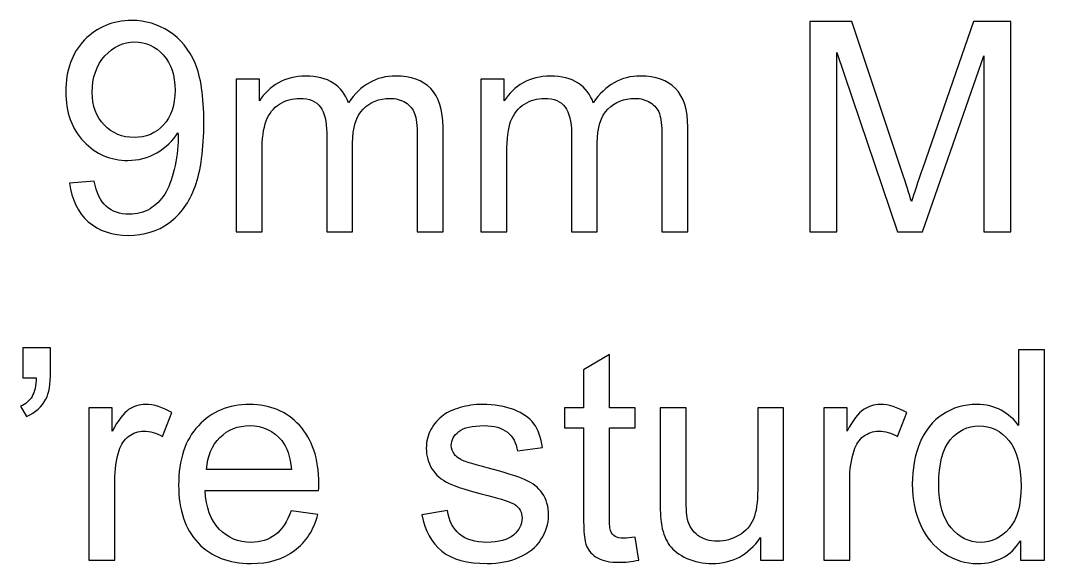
# Model space of a CAD drawing. Header units: centimetres. Extents: x 32 to 238, y -190 to 31.
# Drawn here: x 67.35 to 76.2, y -88.99 to -84.3 of the extents above; entities that cross this region are included whole.
import ezdxf

# ---------------------------------------------------------------- set-up
doc = ezdxf.new("R2010")
doc.units = ezdxf.units.CM
doc.header["$MEASUREMENT"] = 0
doc.layers.add('Layer 1', color=7, linetype='Continuous')

msp = doc.modelspace()

# ---------------------------------------------------------------- linework, layer by layer
at = {"layer": 'Layer 1', "color": 250}
for points, knots in [([(67.77075, -85.70415), (67.77075, -85.70415), (67.98411, -85.68637), (67.98411, -85.68637), (68.00231, -85.78712), (68.03703, -85.85994), (68.08825, -85.90523), (68.13947, -85.95053), (68.20509, -85.97339), (68.28552, -85.97339), (68.3541, -85.97339), (68.41422, -85.95773), (68.46629, -85.92598), (68.51836, -85.89465), (68.56069, -85.85274), (68.59329, -85.79982), (68.62588, -85.74733), (68.6534, -85.67621), (68.67584, -85.58689), (68.69827, -85.49756), (68.70928, -85.40655), (68.70928, -85.31384), (68.70928, -85.3041), (68.70886, -85.28886), (68.70801, -85.26896), (68.66356, -85.34008), (68.6026, -85.39808), (68.52555, -85.44211), (68.44851, -85.48656), (68.36469, -85.50857), (68.27494, -85.50857), (68.12466, -85.50857), (67.99766, -85.45396), (67.89352, -85.34474), (67.7898, -85.23594), (67.73773, -85.09201), (67.73773, -84.91336), (67.73773, -84.72879), (67.79192, -84.58062), (67.90071, -84.46802), (68.00909, -84.35583), (68.14498, -84.29953), (68.30881, -84.29953), (68.42649, -84.29953), (68.53444, -84.33128), (68.63266, -84.3952), (68.73045, -84.4587), (68.80453, -84.5493), (68.85533, -84.66741), (68.90613, -84.78509), (68.93153, -84.9557), (68.93153, -85.17879), (68.93153, -85.4112), (68.90655, -85.5962), (68.85618, -85.73378), (68.8058, -85.87179), (68.73045, -85.97635), (68.63096, -86.04832), (68.53148, -86.12029), (68.41506, -86.15627), (68.28129, -86.15627), (68.13905, -86.15627), (68.02306, -86.1169), (67.93289, -86.03774), (67.84314, -85.95857), (67.78895, -85.84724), (67.77075, -85.70415)], [0, 0, 0, 0, 0.0454545, 0.0454545, 0.0454545, 0.0909091, 0.0909091, 0.0909091, 0.1363636, 0.1363636, 0.1363636, 0.1818182, 0.1818182, 0.1818182, 0.2272727, 0.2272727, 0.2272727, 0.2727273, 0.2727273, 0.2727273, 0.3181818, 0.3181818, 0.3181818, 0.3636364, 0.3636364, 0.3636364, 0.4090909, 0.4090909, 0.4090909, 0.4545455, 0.4545455, 0.4545455, 0.5, 0.5, 0.5, 0.5454545, 0.5454545, 0.5454545, 0.5909091, 0.5909091, 0.5909091, 0.6363636, 0.6363636, 0.6363636, 0.6818182, 0.6818182, 0.6818182, 0.7272727, 0.7272727, 0.7272727, 0.7727273, 0.7727273, 0.7727273, 0.8181818, 0.8181818, 0.8181818, 0.8636364, 0.8636364, 0.8636364, 0.9090909, 0.9090909, 0.9090909, 0.9545455, 0.9545455, 0.9545455, 1, 1, 1, 1]), ([(74.17155, -86.12579), (74.17155, -86.12579), (74.17155, -84.30715), (74.17155, -84.30715), (74.17155, -84.30715), (74.53223, -84.30715), (74.53223, -84.30715), (74.53223, -84.30715), (74.96234, -85.59451), (74.96234, -85.59451), (75.00213, -85.71431), (75.03092, -85.80406), (75.04912, -85.86375), (75.06986, -85.79771), (75.10246, -85.70034), (75.14649, -85.57207), (75.14649, -85.57207), (75.58421, -84.30715), (75.58421, -84.30715), (75.58421, -84.30715), (75.90637, -84.30715), (75.90637, -84.30715), (75.90637, -84.30715), (75.90637, -86.12579), (75.90637, -86.12579), (75.90637, -86.12579), (75.67523, -86.12579), (75.67523, -86.12579), (75.67523, -86.12579), (75.67523, -84.60433), (75.67523, -84.60433), (75.67523, -84.60433), (75.14437, -86.12579), (75.14437, -86.12579), (75.14437, -86.12579), (74.92762, -86.12579), (74.92762, -86.12579), (74.92762, -86.12579), (74.40269, -84.57639), (74.40269, -84.57639), (74.40269, -84.57639), (74.40269, -86.12579), (74.40269, -86.12579), (74.40269, -86.12579), (74.17155, -86.12579), (74.17155, -86.12579)], [0, 0, 0, 0, 0.0666667, 0.0666667, 0.0666667, 0.1333333, 0.1333333, 0.1333333, 0.2, 0.2, 0.2, 0.2666667, 0.2666667, 0.2666667, 0.3333333, 0.3333333, 0.3333333, 0.4, 0.4, 0.4, 0.4666667, 0.4666667, 0.4666667, 0.5333333, 0.5333333, 0.5333333, 0.6, 0.6, 0.6, 0.6666667, 0.6666667, 0.6666667, 0.7333333, 0.7333333, 0.7333333, 0.8, 0.8, 0.8, 0.8666667, 0.8666667, 0.8666667, 0.9333333, 0.9333333, 0.9333333, 1, 1, 1, 1]), ([(68.68261, -84.90193), (68.68261, -84.77409), (68.64874, -84.67249), (68.58101, -84.59756), (68.5137, -84.52263), (68.43157, -84.48495), (68.33505, -84.48495), (68.23515, -84.48495), (68.14879, -84.52517), (68.07597, -84.60602), (68.00274, -84.68688), (67.96633, -84.79187), (67.96633, -84.92056), (67.96633, -85.03613), (68.00104, -85.13011), (68.07005, -85.20208), (68.13947, -85.27447), (68.22583, -85.31045), (68.3287, -85.31045), (68.432, -85.31045), (68.51666, -85.27447), (68.58313, -85.20208), (68.64959, -85.13011), (68.68261, -85.02978), (68.68261, -84.90193)], [0, 0, 0, 0, 0.125, 0.125, 0.125, 0.25, 0.25, 0.25, 0.375, 0.375, 0.375, 0.5, 0.5, 0.5, 0.625, 0.625, 0.625, 0.75, 0.75, 0.75, 0.875, 0.875, 0.875, 1, 1, 1, 1]), ([(69.21135, -86.12579), (69.21135, -86.12579), (69.21135, -84.80753), (69.21135, -84.80753), (69.21135, -84.80753), (69.41201, -84.80753), (69.41201, -84.80753), (69.41201, -84.80753), (69.41201, -84.9938), (69.41201, -84.9938), (69.45307, -84.92945), (69.50811, -84.87738), (69.57669, -84.83843), (69.64527, -84.79906), (69.72316, -84.77959), (69.81079, -84.77959), (69.90816, -84.77959), (69.98817, -84.79991), (70.0504, -84.84013), (70.11263, -84.88077), (70.15665, -84.93707), (70.18205, -85.00988), (70.28704, -84.85621), (70.42293, -84.77959), (70.59057, -84.77959), (70.7218, -84.77959), (70.82298, -84.81557), (70.89325, -84.88796), (70.96395, -84.96035), (70.99951, -85.07169), (70.99951, -85.22197), (70.99951, -85.22197), (70.99951, -86.12579), (70.99951, -86.12579), (70.99951, -86.12579), (70.77599, -86.12579), (70.77599, -86.12579), (70.77599, -86.12579), (70.77599, -85.29606), (70.77599, -85.29606), (70.77599, -85.20716), (70.76837, -85.14281), (70.75398, -85.10344), (70.73958, -85.06407), (70.71334, -85.03274), (70.67481, -85.00861), (70.63671, -84.98448), (70.59184, -84.97263), (70.54062, -84.97263), (70.44748, -84.97263), (70.37044, -85.00353), (70.30905, -85.06492), (70.24767, -85.12672), (70.21719, -85.22536), (70.21719, -85.36083), (70.21719, -85.36083), (70.21719, -86.12579), (70.21719, -86.12579), (70.21719, -86.12579), (69.99367, -86.12579), (69.99367, -86.12579), (69.99367, -86.12579), (69.99367, -85.27023), (69.99367, -85.27023), (69.99367, -85.17117), (69.97547, -85.09667), (69.93906, -85.04714), (69.90265, -84.99761), (69.84296, -84.97263), (69.76041, -84.97263), (69.69776, -84.97263), (69.63976, -84.98914), (69.58642, -85.02216), (69.53308, -85.05518), (69.49456, -85.10344), (69.47043, -85.16736), (69.44672, -85.23086), (69.43487, -85.32273), (69.43487, -85.44253), (69.43487, -85.44253), (69.43487, -86.12579), (69.43487, -86.12579), (69.43487, -86.12579), (69.21135, -86.12579), (69.21135, -86.12579)], [0, 0, 0, 0, 0.0357143, 0.0357143, 0.0357143, 0.0714286, 0.0714286, 0.0714286, 0.1071429, 0.1071429, 0.1071429, 0.1428571, 0.1428571, 0.1428571, 0.1785714, 0.1785714, 0.1785714, 0.2142857, 0.2142857, 0.2142857, 0.25, 0.25, 0.25, 0.2857143, 0.2857143, 0.2857143, 0.3214286, 0.3214286, 0.3214286, 0.3571429, 0.3571429, 0.3571429, 0.3928571, 0.3928571, 0.3928571, 0.4285714, 0.4285714, 0.4285714, 0.4642857, 0.4642857, 0.4642857, 0.5, 0.5, 0.5, 0.5357143, 0.5357143, 0.5357143, 0.5714286, 0.5714286, 0.5714286, 0.6071429, 0.6071429, 0.6071429, 0.6428571, 0.6428571, 0.6428571, 0.6785714, 0.6785714, 0.6785714, 0.7142857, 0.7142857, 0.7142857, 0.75, 0.75, 0.75, 0.7857143, 0.7857143, 0.7857143, 0.8214286, 0.8214286, 0.8214286, 0.8571429, 0.8571429, 0.8571429, 0.8928571, 0.8928571, 0.8928571, 0.9285714, 0.9285714, 0.9285714, 0.9642857, 0.9642857, 0.9642857, 1, 1, 1, 1]), ([(71.32717, -86.12579), (71.32717, -86.12579), (71.32717, -84.80753), (71.32717, -84.80753), (71.32717, -84.80753), (71.52783, -84.80753), (71.52783, -84.80753), (71.52783, -84.80753), (71.52783, -84.9938), (71.52783, -84.9938), (71.56889, -84.92945), (71.62393, -84.87738), (71.69251, -84.83843), (71.76109, -84.79906), (71.83898, -84.77959), (71.92661, -84.77959), (72.02398, -84.77959), (72.10399, -84.79991), (72.16622, -84.84013), (72.22845, -84.88077), (72.27247, -84.93707), (72.29787, -85.00988), (72.40286, -84.85621), (72.53875, -84.77959), (72.70639, -84.77959), (72.83762, -84.77959), (72.9388, -84.81557), (73.00907, -84.88796), (73.07977, -84.96035), (73.11533, -85.07169), (73.11533, -85.22197), (73.11533, -85.22197), (73.11533, -86.12579), (73.11533, -86.12579), (73.11533, -86.12579), (72.89181, -86.12579), (72.89181, -86.12579), (72.89181, -86.12579), (72.89181, -85.29606), (72.89181, -85.29606), (72.89181, -85.20716), (72.88419, -85.14281), (72.8698, -85.10344), (72.8554, -85.06407), (72.82916, -85.03274), (72.79063, -85.00861), (72.75253, -84.98448), (72.70766, -84.97263), (72.65644, -84.97263), (72.5633, -84.97263), (72.48626, -85.00353), (72.42487, -85.06492), (72.36349, -85.12672), (72.33301, -85.22536), (72.33301, -85.36083), (72.33301, -85.36083), (72.33301, -86.12579), (72.33301, -86.12579), (72.33301, -86.12579), (72.10949, -86.12579), (72.10949, -86.12579), (72.10949, -86.12579), (72.10949, -85.27023), (72.10949, -85.27023), (72.10949, -85.17117), (72.09129, -85.09667), (72.05488, -85.04714), (72.01847, -84.99761), (71.95878, -84.97263), (71.87623, -84.97263), (71.81358, -84.97263), (71.75558, -84.98914), (71.70224, -85.02216), (71.6489, -85.05518), (71.61038, -85.10344), (71.58625, -85.16736), (71.56254, -85.23086), (71.55069, -85.32273), (71.55069, -85.44253), (71.55069, -85.44253), (71.55069, -86.12579), (71.55069, -86.12579), (71.55069, -86.12579), (71.32717, -86.12579), (71.32717, -86.12579)], [0, 0, 0, 0, 0.0357143, 0.0357143, 0.0357143, 0.0714286, 0.0714286, 0.0714286, 0.1071429, 0.1071429, 0.1071429, 0.1428571, 0.1428571, 0.1428571, 0.1785714, 0.1785714, 0.1785714, 0.2142857, 0.2142857, 0.2142857, 0.25, 0.25, 0.25, 0.2857143, 0.2857143, 0.2857143, 0.3214286, 0.3214286, 0.3214286, 0.3571429, 0.3571429, 0.3571429, 0.3928571, 0.3928571, 0.3928571, 0.4285714, 0.4285714, 0.4285714, 0.4642857, 0.4642857, 0.4642857, 0.5, 0.5, 0.5, 0.5357143, 0.5357143, 0.5357143, 0.5714286, 0.5714286, 0.5714286, 0.6071429, 0.6071429, 0.6071429, 0.6428571, 0.6428571, 0.6428571, 0.6785714, 0.6785714, 0.6785714, 0.7142857, 0.7142857, 0.7142857, 0.75, 0.75, 0.75, 0.7857143, 0.7857143, 0.7857143, 0.8214286, 0.8214286, 0.8214286, 0.8571429, 0.8571429, 0.8571429, 0.8928571, 0.8928571, 0.8928571, 0.9285714, 0.9285714, 0.9285714, 0.9642857, 0.9642857, 0.9642857, 1, 1, 1, 1]), ([(67.36689, -87.38606), (67.36689, -87.38606), (67.36689, -87.12698), (67.36689, -87.12698), (67.36689, -87.12698), (67.60565, -87.12698), (67.60565, -87.12698), (67.60565, -87.12698), (67.60565, -87.33272), (67.60565, -87.33272), (67.60565, -87.44279), (67.59295, -87.52237), (67.56713, -87.57063), (67.53114, -87.63752), (67.47569, -87.68747), (67.39991, -87.72134), (67.39991, -87.72134), (67.34657, -87.63329), (67.34657, -87.63329), (67.39144, -87.61508), (67.42446, -87.58672), (67.44648, -87.54735), (67.46849, -87.5084), (67.48077, -87.45464), (67.48331, -87.38606), (67.48331, -87.38606), (67.36689, -87.38606), (67.36689, -87.38606)], [0, 0, 0, 0, 0.1111111, 0.1111111, 0.1111111, 0.2222222, 0.2222222, 0.2222222, 0.3333333, 0.3333333, 0.3333333, 0.4444444, 0.4444444, 0.4444444, 0.5555556, 0.5555556, 0.5555556, 0.6666667, 0.6666667, 0.6666667, 0.7777778, 0.7777778, 0.7777778, 0.8888889, 0.8888889, 0.8888889, 1, 1, 1, 1]), ([(72.66067, -88.76401), (72.66067, -88.76401), (72.69115, -88.96128), (72.69115, -88.96128), (72.6285, -88.97441), (72.57219, -88.98118), (72.52309, -88.98118), (72.44223, -88.98118), (72.37958, -88.96848), (72.3347, -88.94266), (72.29025, -88.91683), (72.25893, -88.88339), (72.24072, -88.84148), (72.22252, -88.79957), (72.21363, -88.71152), (72.21363, -88.57732), (72.21363, -88.57732), (72.21363, -87.81786), (72.21363, -87.81786), (72.21363, -87.81786), (72.04853, -87.81786), (72.04853, -87.81786), (72.04853, -87.81786), (72.04853, -87.64514), (72.04853, -87.64514), (72.04853, -87.64514), (72.21363, -87.64514), (72.21363, -87.64514), (72.21363, -87.64514), (72.21363, -87.31917), (72.21363, -87.31917), (72.21363, -87.31917), (72.43715, -87.18498), (72.43715, -87.18498), (72.43715, -87.18498), (72.43715, -87.64514), (72.43715, -87.64514), (72.43715, -87.64514), (72.66067, -87.64514), (72.66067, -87.64514), (72.66067, -87.64514), (72.66067, -87.81786), (72.66067, -87.81786), (72.66067, -87.81786), (72.43715, -87.81786), (72.43715, -87.81786), (72.43715, -87.81786), (72.43715, -88.59002), (72.43715, -88.59002), (72.43715, -88.65394), (72.44096, -88.69501), (72.449, -88.71321), (72.45662, -88.73141), (72.46932, -88.74581), (72.4871, -88.75681), (72.50488, -88.7674), (72.53028, -88.7729), (72.5633, -88.7729), (72.58786, -88.7729), (72.62045, -88.76994), (72.66067, -88.76401)], [0, 0, 0, 0, 0.05, 0.05, 0.05, 0.1, 0.1, 0.1, 0.15, 0.15, 0.15, 0.2, 0.2, 0.2, 0.25, 0.25, 0.25, 0.3, 0.3, 0.3, 0.35, 0.35, 0.35, 0.4, 0.4, 0.4, 0.45, 0.45, 0.45, 0.5, 0.5, 0.5, 0.55, 0.55, 0.55, 0.6, 0.6, 0.6, 0.65, 0.65, 0.65, 0.7, 0.7, 0.7, 0.75, 0.75, 0.75, 0.8, 0.8, 0.8, 0.85, 0.85, 0.85, 0.9, 0.9, 0.9, 0.95, 0.95, 0.95, 1, 1, 1, 1]), ([(75.99061, -88.9634), (75.99061, -88.9634), (75.99061, -88.79618), (75.99061, -88.79618), (75.90721, -88.92615), (75.78445, -88.99134), (75.62231, -88.99134), (75.51732, -88.99134), (75.4208, -88.96255), (75.33317, -88.90456), (75.24512, -88.84698), (75.17696, -88.76613), (75.12828, -88.66283), (75.08002, -88.55912), (75.05589, -88.44016), (75.05589, -88.30554), (75.05589, -88.17431), (75.0779, -88.05535), (75.12151, -87.94825), (75.16553, -87.84157), (75.23115, -87.75944), (75.31878, -87.70271), (75.40599, -87.64556), (75.5042, -87.6172), (75.61215, -87.6172), (75.69174, -87.6172), (75.76243, -87.63413), (75.82424, -87.66758), (75.88605, -87.70102), (75.93642, -87.74505), (75.97537, -87.79881), (75.97537, -87.79881), (75.97537, -87.14476), (75.97537, -87.14476), (75.97537, -87.14476), (76.19889, -87.14476), (76.19889, -87.14476), (76.19889, -87.14476), (76.19889, -88.9634), (76.19889, -88.9634), (76.19889, -88.9634), (75.99061, -88.9634), (75.99061, -88.9634)], [0, 0, 0, 0, 0.0714286, 0.0714286, 0.0714286, 0.1428571, 0.1428571, 0.1428571, 0.2142857, 0.2142857, 0.2142857, 0.2857143, 0.2857143, 0.2857143, 0.3571429, 0.3571429, 0.3571429, 0.4285714, 0.4285714, 0.4285714, 0.5, 0.5, 0.5, 0.5714286, 0.5714286, 0.5714286, 0.6428571, 0.6428571, 0.6428571, 0.7142857, 0.7142857, 0.7142857, 0.7857143, 0.7857143, 0.7857143, 0.8571429, 0.8571429, 0.8571429, 0.9285714, 0.9285714, 0.9285714, 1, 1, 1, 1]), ([(67.93881, -88.9634), (67.93881, -88.9634), (67.93881, -87.64514), (67.93881, -87.64514), (67.93881, -87.64514), (68.13947, -87.64514), (68.13947, -87.64514), (68.13947, -87.64514), (68.13947, -87.84707), (68.13947, -87.84707), (68.19069, -87.75351), (68.23811, -87.69171), (68.28171, -87.66207), (68.32531, -87.63202), (68.37315, -87.6172), (68.42522, -87.6172), (68.50057, -87.6172), (68.5772, -87.64091), (68.65509, -87.6879), (68.65509, -87.6879), (68.5755, -87.89406), (68.5755, -87.89406), (68.52132, -87.86358), (68.46713, -87.84834), (68.41294, -87.84834), (68.36426, -87.84834), (68.32066, -87.86316), (68.28213, -87.89237), (68.24361, -87.92158), (68.21609, -87.96222), (68.19958, -88.01429), (68.17461, -88.09345), (68.16233, -88.18023), (68.16233, -88.27464), (68.16233, -88.27464), (68.16233, -88.9634), (68.16233, -88.9634), (68.16233, -88.9634), (67.93881, -88.9634), (67.93881, -88.9634)], [0, 0, 0, 0, 0.0769231, 0.0769231, 0.0769231, 0.1538462, 0.1538462, 0.1538462, 0.2307692, 0.2307692, 0.2307692, 0.3076923, 0.3076923, 0.3076923, 0.3846154, 0.3846154, 0.3846154, 0.4615385, 0.4615385, 0.4615385, 0.5384615, 0.5384615, 0.5384615, 0.6153846, 0.6153846, 0.6153846, 0.6923077, 0.6923077, 0.6923077, 0.7692308, 0.7692308, 0.7692308, 0.8461538, 0.8461538, 0.8461538, 0.9230769, 0.9230769, 0.9230769, 1, 1, 1, 1]), ([(69.68633, -88.53668), (69.68633, -88.53668), (69.91747, -88.56716), (69.91747, -88.56716), (69.88149, -88.70136), (69.81418, -88.80592), (69.71596, -88.88), (69.61775, -88.95409), (69.49244, -88.99134), (69.33962, -88.99134), (69.14743, -88.99134), (68.99503, -88.93207), (68.88242, -88.81354), (68.76981, -88.69543), (68.71351, -88.52906), (68.71351, -88.31528), (68.71351, -88.0943), (68.77024, -87.92242), (68.88411, -87.8005), (68.99799, -87.67816), (69.14573, -87.6172), (69.32734, -87.6172), (69.50303, -87.6172), (69.64654, -87.67689), (69.75787, -87.79669), (69.86921, -87.9165), (69.92509, -88.08498), (69.92509, -88.30215), (69.92509, -88.31528), (69.92467, -88.33517), (69.92382, -88.36142), (69.92382, -88.36142), (68.94211, -88.36142), (68.94211, -88.36142), (68.95058, -88.50578), (68.99122, -88.61669), (69.06488, -88.69331), (69.13811, -88.76994), (69.22998, -88.80846), (69.33962, -88.80846), (69.42132, -88.80846), (69.49117, -88.78687), (69.54875, -88.74369), (69.60674, -88.70051), (69.65246, -88.63151), (69.68633, -88.53668)], [0, 0, 0, 0, 0.0666667, 0.0666667, 0.0666667, 0.1333333, 0.1333333, 0.1333333, 0.2, 0.2, 0.2, 0.2666667, 0.2666667, 0.2666667, 0.3333333, 0.3333333, 0.3333333, 0.4, 0.4, 0.4, 0.4666667, 0.4666667, 0.4666667, 0.5333333, 0.5333333, 0.5333333, 0.6, 0.6, 0.6, 0.6666667, 0.6666667, 0.6666667, 0.7333333, 0.7333333, 0.7333333, 0.8, 0.8, 0.8, 0.8666667, 0.8666667, 0.8666667, 0.9333333, 0.9333333, 0.9333333, 1, 1, 1, 1]), ([(70.81663, -88.5697), (70.81663, -88.5697), (71.03761, -88.53414), (71.03761, -88.53414), (71.04989, -88.62262), (71.0846, -88.69035), (71.14133, -88.73776), (71.19805, -88.78475), (71.27764, -88.80846), (71.37924, -88.80846), (71.48211, -88.80846), (71.55831, -88.78772), (71.60826, -88.74581), (71.65779, -88.70432), (71.68277, -88.65521), (71.68277, -88.59891), (71.68277, -88.54853), (71.66033, -88.50874), (71.61588, -88.47995), (71.58456, -88.46006), (71.50836, -88.43508), (71.38728, -88.40418), (71.22388, -88.36311), (71.11085, -88.32755), (71.04735, -88.2975), (70.98427, -88.26702), (70.93643, -88.22553), (70.90384, -88.17219), (70.87124, -88.11927), (70.85473, -88.06043), (70.85473, -87.99608), (70.85473, -87.93724), (70.86828, -87.88305), (70.89495, -87.8331), (70.92204, -87.78315), (70.95845, -87.74166), (71.00459, -87.70864), (71.0393, -87.68324), (71.08672, -87.66165), (71.14641, -87.64387), (71.20652, -87.62609), (71.27044, -87.6172), (71.33902, -87.6172), (71.44232, -87.6172), (71.53291, -87.63202), (71.6108, -87.66207), (71.68912, -87.69171), (71.74669, -87.73235), (71.78395, -87.78315), (71.82078, -87.83437), (71.8466, -87.90253), (71.86057, -87.98804), (71.86057, -87.98804), (71.64213, -88.01852), (71.64213, -88.01852), (71.63239, -87.94994), (71.60361, -87.89618), (71.55619, -87.85765), (71.50878, -87.81913), (71.44189, -87.80008), (71.35511, -87.80008), (71.25309, -87.80008), (71.17985, -87.81701), (71.13625, -87.85088), (71.09264, -87.88475), (71.07063, -87.92454), (71.07063, -87.96984), (71.07063, -87.99862), (71.07952, -88.02487), (71.09772, -88.04815), (71.11593, -88.07186), (71.14429, -88.09176), (71.18324, -88.10742), (71.20567, -88.11589), (71.27087, -88.13494), (71.38009, -88.16457), (71.53757, -88.20648), (71.64763, -88.24119), (71.71029, -88.26786), (71.77294, -88.29453), (71.82205, -88.3339), (71.85761, -88.3847), (71.89359, -88.43593), (71.91137, -88.49943), (71.91137, -88.57563), (71.91137, -88.64971), (71.88978, -88.71956), (71.84618, -88.78518), (71.80257, -88.85079), (71.73992, -88.90159), (71.65822, -88.93758), (71.57609, -88.97356), (71.48338, -88.99134), (71.38009, -88.99134), (71.20906, -88.99134), (71.07825, -88.95578), (70.9885, -88.88508), (70.89876, -88.81396), (70.84161, -88.70898), (70.81663, -88.5697)], [0, 0, 0, 0, 0.030303, 0.030303, 0.030303, 0.0606061, 0.0606061, 0.0606061, 0.0909091, 0.0909091, 0.0909091, 0.1212121, 0.1212121, 0.1212121, 0.1515152, 0.1515152, 0.1515152, 0.1818182, 0.1818182, 0.1818182, 0.2121212, 0.2121212, 0.2121212, 0.2424242, 0.2424242, 0.2424242, 0.2727273, 0.2727273, 0.2727273, 0.3030303, 0.3030303, 0.3030303, 0.3333333, 0.3333333, 0.3333333, 0.3636364, 0.3636364, 0.3636364, 0.3939394, 0.3939394, 0.3939394, 0.4242424, 0.4242424, 0.4242424, 0.4545455, 0.4545455, 0.4545455, 0.4848485, 0.4848485, 0.4848485, 0.5151515, 0.5151515, 0.5151515, 0.5454545, 0.5454545, 0.5454545, 0.5757576, 0.5757576, 0.5757576, 0.6060606, 0.6060606, 0.6060606, 0.6363636, 0.6363636, 0.6363636, 0.6666667, 0.6666667, 0.6666667, 0.6969697, 0.6969697, 0.6969697, 0.7272727, 0.7272727, 0.7272727, 0.7575758, 0.7575758, 0.7575758, 0.7878788, 0.7878788, 0.7878788, 0.8181818, 0.8181818, 0.8181818, 0.8484848, 0.8484848, 0.8484848, 0.8787879, 0.8787879, 0.8787879, 0.9090909, 0.9090909, 0.9090909, 0.9393939, 0.9393939, 0.9393939, 0.969697, 0.969697, 0.969697, 1, 1, 1, 1]), ([(74.29135, -88.9634), (74.29135, -88.9634), (74.29135, -87.64514), (74.29135, -87.64514), (74.29135, -87.64514), (74.49201, -87.64514), (74.49201, -87.64514), (74.49201, -87.64514), (74.49201, -87.84707), (74.49201, -87.84707), (74.54323, -87.75351), (74.59065, -87.69171), (74.63425, -87.66207), (74.67785, -87.63202), (74.72569, -87.6172), (74.77776, -87.6172), (74.85311, -87.6172), (74.92974, -87.64091), (75.00763, -87.6879), (75.00763, -87.6879), (74.92804, -87.89406), (74.92804, -87.89406), (74.87386, -87.86358), (74.81967, -87.84834), (74.76548, -87.84834), (74.7168, -87.84834), (74.6732, -87.86316), (74.63467, -87.89237), (74.59615, -87.92158), (74.56863, -87.96222), (74.55212, -88.01429), (74.52715, -88.09345), (74.51487, -88.18023), (74.51487, -88.27464), (74.51487, -88.27464), (74.51487, -88.9634), (74.51487, -88.9634), (74.51487, -88.9634), (74.29135, -88.9634), (74.29135, -88.9634)], [0, 0, 0, 0, 0.0769231, 0.0769231, 0.0769231, 0.1538462, 0.1538462, 0.1538462, 0.2307692, 0.2307692, 0.2307692, 0.3076923, 0.3076923, 0.3076923, 0.3846154, 0.3846154, 0.3846154, 0.4615385, 0.4615385, 0.4615385, 0.5384615, 0.5384615, 0.5384615, 0.6153846, 0.6153846, 0.6153846, 0.6923077, 0.6923077, 0.6923077, 0.7692308, 0.7692308, 0.7692308, 0.8461538, 0.8461538, 0.8461538, 0.9230769, 0.9230769, 0.9230769, 1, 1, 1, 1]), ([(73.74229, -88.9634), (73.74229, -88.9634), (73.74229, -88.7674), (73.74229, -88.7674), (73.63984, -88.91683), (73.50099, -88.99134), (73.32531, -88.99134), (73.24784, -88.99134), (73.17545, -88.97652), (73.10814, -88.94689), (73.04083, -88.91683), (72.99087, -88.87958), (72.95828, -88.83471), (72.92568, -88.78941), (72.90282, -88.73438), (72.8897, -88.66918), (72.88081, -88.62516), (72.87615, -88.55573), (72.87615, -88.4609), (72.87615, -88.4609), (72.87615, -87.64514), (72.87615, -87.64514), (72.87615, -87.64514), (73.09967, -87.64514), (73.09967, -87.64514), (73.09967, -87.64514), (73.09967, -88.37454), (73.09967, -88.37454), (73.09967, -88.49096), (73.10433, -88.5697), (73.11322, -88.60992), (73.12719, -88.66876), (73.15682, -88.71448), (73.20254, -88.74792), (73.24784, -88.78137), (73.30372, -88.7983), (73.3706, -88.7983), (73.43749, -88.7983), (73.50014, -88.78137), (73.55856, -88.74708), (73.61698, -88.71279), (73.65847, -88.6658), (73.68302, -88.60695), (73.70715, -88.54811), (73.71943, -88.46217), (73.71943, -88.34999), (73.71943, -88.34999), (73.71943, -87.64514), (73.71943, -87.64514), (73.71943, -87.64514), (73.94295, -87.64514), (73.94295, -87.64514), (73.94295, -87.64514), (73.94295, -88.9634), (73.94295, -88.9634), (73.94295, -88.9634), (73.74229, -88.9634), (73.74229, -88.9634)], [0, 0, 0, 0, 0.0526316, 0.0526316, 0.0526316, 0.1052632, 0.1052632, 0.1052632, 0.1578947, 0.1578947, 0.1578947, 0.2105263, 0.2105263, 0.2105263, 0.2631579, 0.2631579, 0.2631579, 0.3157895, 0.3157895, 0.3157895, 0.3684211, 0.3684211, 0.3684211, 0.4210526, 0.4210526, 0.4210526, 0.4736842, 0.4736842, 0.4736842, 0.5263158, 0.5263158, 0.5263158, 0.5789474, 0.5789474, 0.5789474, 0.6315789, 0.6315789, 0.6315789, 0.6842105, 0.6842105, 0.6842105, 0.7368421, 0.7368421, 0.7368421, 0.7894737, 0.7894737, 0.7894737, 0.8421053, 0.8421053, 0.8421053, 0.8947368, 0.8947368, 0.8947368, 0.9473684, 0.9473684, 0.9473684, 1, 1, 1, 1]), ([(68.95481, -88.17854), (68.95481, -88.17854), (69.68887, -88.17854), (69.68887, -88.17854), (69.67913, -88.06763), (69.65077, -87.98465), (69.60463, -87.9292), (69.53393, -87.84326), (69.44164, -87.80008), (69.32861, -87.80008), (69.22617, -87.80008), (69.14023, -87.83437), (69.07038, -87.90295), (69.00095, -87.97153), (68.96243, -88.06339), (68.95481, -88.17854)], [0, 0, 0, 0, 0.2, 0.2, 0.2, 0.4, 0.4, 0.4, 0.6, 0.6, 0.6, 0.8, 0.8, 0.8, 1, 1, 1, 1]), ([(75.28449, -88.30596), (75.28449, -88.47445), (75.32005, -88.60018), (75.39159, -88.68358), (75.46271, -88.76697), (75.54696, -88.80846), (75.6439, -88.80846), (75.74169, -88.80846), (75.82466, -88.76867), (75.89324, -88.68908), (75.9614, -88.60949), (75.99569, -88.488), (75.99569, -88.32459), (75.99569, -88.1451), (75.96098, -88.01302), (75.89113, -87.92877), (75.8217, -87.84453), (75.73576, -87.80262), (75.63374, -87.80262), (75.53426, -87.80262), (75.45128, -87.84284), (75.3844, -87.92369), (75.31793, -88.00455), (75.28449, -88.13197), (75.28449, -88.30596)], [0, 0, 0, 0, 0.125, 0.125, 0.125, 0.25, 0.25, 0.25, 0.375, 0.375, 0.375, 0.5, 0.5, 0.5, 0.625, 0.625, 0.625, 0.75, 0.75, 0.75, 0.875, 0.875, 0.875, 1, 1, 1, 1])]:
    msp.add_open_spline(points, degree=3, knots=knots, dxfattribs=at)

doc.saveas('drawing.dxf')
